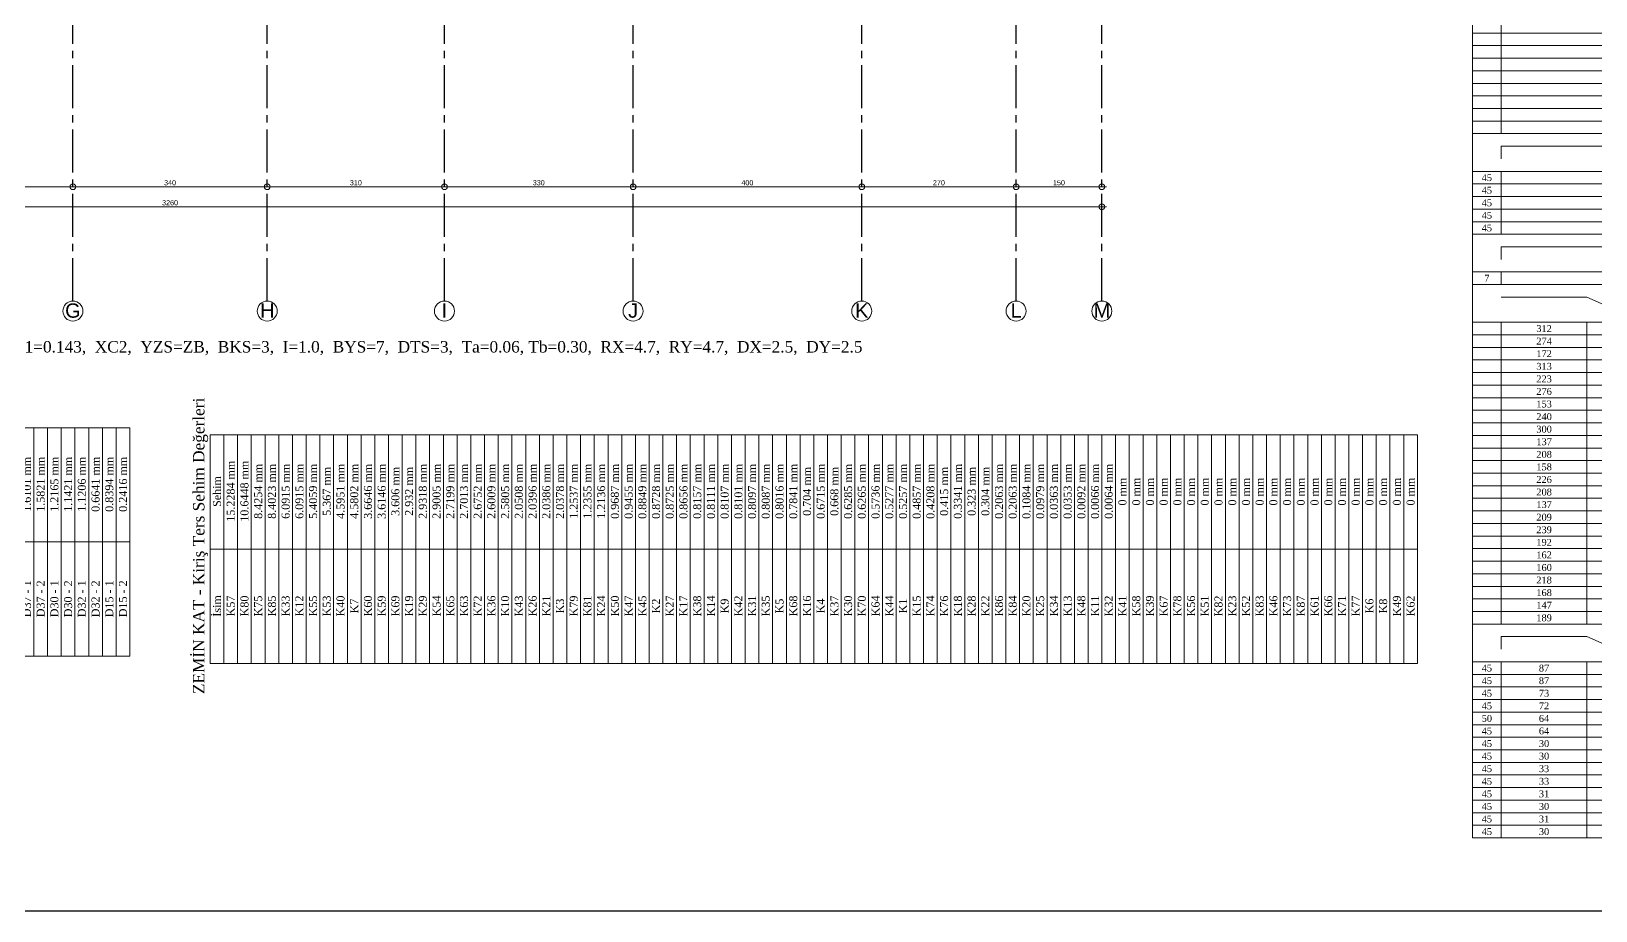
# Model space of a CAD drawing. Header units: millimetres. Extents: x 2232 to 85269, y -3593 to 5869.
# Drawn here: x 46450 to 49187, y 1369 to 2907 of the extents above; entities that cross this region are included whole.
import ezdxf

# ---------------------------------------------------------------- set-up
doc = ezdxf.new("R2010")
doc.units = ezdxf.units.MM
doc.linetypes.add('CENTER2', pattern=[112.5, 75, -12.5, 12.5, -12.5])
doc.linetypes.add('DASHDOT2', pattern=[12.7, 6.35, -3.175, 0, -3.175])
doc.layers.add('aks', color=251, linetype='DASHDOT2', lineweight=35)
for name, color, linetype in [('Donatı Metraj Tablosu', 7, 'Continuous'), ('Standart', 7, 'Continuous'), ('Ölçülendirme', 7, 'Continuous')]:
    doc.layers.add(name, color=color, linetype=linetype)
doc.styles.add('arial_1_18', font='arial.ttf', dxfattribs={"height": 0.2})
doc.styles.add('times new roman_1_18', font='times.ttf', dxfattribs={"height": 0.2})

# ---------------------------------------------------------------- blocks, each defined once
blk = doc.blocks.new('IDE855Entity1420')
at = {"layer": 'aks', "color": 251, "linetype": 'CENTER2', "lineweight": -3}
blk.add_lwpolyline([(3110, -528), (3110, 0)], dxfattribs=at)
blk = doc.blocks.new('IDE855Entity1423')
at = {"layer": 'aks', "color": 30, "linetype": 'Continuous', "lineweight": 5}
blk.add_circle((3110, -545.5), 17.5, dxfattribs=at)
blk = doc.blocks.new('IDE855Entity1424')
at = {"layer": 'aks', "color": 1, "linetype": 'Continuous', "lineweight": 5, "style": 'arial_1_18'}
blk.add_text('L', height=25, dxfattribs=at).set_placement((3100.3, -557.1))
blk = doc.blocks.new('IDE855Entity1427')
at = {"layer": 'aks', "color": 251, "linetype": 'CENTER2', "lineweight": -3}
blk.add_lwpolyline([(3260, -528), (3260, 0)], dxfattribs=at)
blk = doc.blocks.new('IDE855Entity1430')
at = {"layer": 'aks', "color": 30, "linetype": 'Continuous', "lineweight": 5}
blk.add_circle((3260, -545.5), 17.5, dxfattribs=at)
blk = doc.blocks.new('IDE855Entity1431')
at = {"layer": 'aks', "color": 1, "linetype": 'Continuous', "lineweight": 5, "style": 'arial_1_18'}
blk.add_text('M', height=25, dxfattribs=at).set_placement((3245.5, -557.1))
blk = doc.blocks.new('IDE855Entity1434')
at = {"layer": 'aks', "color": 251, "linetype": 'CENTER2', "lineweight": -3}
blk.add_lwpolyline([(2840, -528), (2840, 0)], dxfattribs=at)
blk = doc.blocks.new('IDE855Entity1437')
at = {"layer": 'aks', "color": 30, "linetype": 'Continuous', "lineweight": 5}
blk.add_circle((2840, -545.5), 17.5, dxfattribs=at)
blk = doc.blocks.new('IDE855Entity1438')
at = {"layer": 'aks', "color": 1, "linetype": 'Continuous', "lineweight": 5, "style": 'arial_1_18'}
blk.add_text('K', height=25, dxfattribs=at).set_placement((2828.4, -557.1))
blk = doc.blocks.new('IDE855Entity1441')
at = {"layer": 'aks', "color": 251, "linetype": 'CENTER2', "lineweight": -3}
blk.add_lwpolyline([(2110, -528), (2110, 0)], dxfattribs=at)
blk = doc.blocks.new('IDE855Entity1444')
at = {"layer": 'aks', "color": 30, "linetype": 'Continuous', "lineweight": 5}
blk.add_circle((2110, -545.5), 17.5, dxfattribs=at)
blk = doc.blocks.new('IDE855Entity1445')
at = {"layer": 'aks', "color": 1, "linetype": 'Continuous', "lineweight": 5, "style": 'arial_1_18'}
blk.add_text('I', height=25, dxfattribs=at).set_placement((2105.1, -557.1))
blk = doc.blocks.new('IDE855Entity1448')
at = {"layer": 'aks', "color": 251, "linetype": 'CENTER2', "lineweight": -3}
blk.add_lwpolyline([(2440, -528), (2440, 0)], dxfattribs=at)
blk = doc.blocks.new('IDE855Entity1451')
at = {"layer": 'aks', "color": 30, "linetype": 'Continuous', "lineweight": 5}
blk.add_circle((2440, -545.5), 17.5, dxfattribs=at)
blk = doc.blocks.new('IDE855Entity1452')
at = {"layer": 'aks', "color": 1, "linetype": 'Continuous', "lineweight": 5, "style": 'arial_1_18'}
blk.add_text('J', height=25, dxfattribs=at).set_placement((2431.3, -557.1))
blk = doc.blocks.new('IDE855Entity1455')
at = {"layer": 'aks', "color": 251, "linetype": 'CENTER2', "lineweight": -3}
blk.add_lwpolyline([(1800, -528), (1800, 0)], dxfattribs=at)
blk = doc.blocks.new('IDE855Entity1458')
at = {"layer": 'aks', "color": 30, "linetype": 'Continuous', "lineweight": 5}
blk.add_circle((1800, -545.5), 17.5, dxfattribs=at)
blk = doc.blocks.new('IDE855Entity1459')
at = {"layer": 'aks', "color": 1, "linetype": 'Continuous', "lineweight": 5, "style": 'arial_1_18'}
blk.add_text('H', height=25, dxfattribs=at).set_placement((1787.4, -557.1))
blk = doc.blocks.new('IDE855Entity1462')
at = {"layer": 'aks', "color": 251, "linetype": 'CENTER2', "lineweight": -3}
blk.add_lwpolyline([(1460, -528), (1460, 0)], dxfattribs=at)
blk = doc.blocks.new('IDE855Entity1465')
at = {"layer": 'aks', "color": 30, "linetype": 'Continuous', "lineweight": 5}
blk.add_circle((1460, -545.5), 17.5, dxfattribs=at)
blk = doc.blocks.new('IDE855Entity1466')
at = {"layer": 'aks', "color": 1, "linetype": 'Continuous', "lineweight": 5, "style": 'arial_1_18'}
blk.add_text('G', height=25, dxfattribs=at).set_placement((1446.4, -557.1))
blk = doc.blocks.new('IDE855Entity2556')
at = {"layer": 'Ölçülendirme', "color": 1, "linetype": 'Continuous', "lineweight": 5}
for points in [[(-8, -328), (3268, -328)], [(-8, -363), (3268, -363)]]:
    blk.add_lwpolyline(points, dxfattribs=at)
for centre in [(1460, -328), (1800, -328), (2110, -328), (2440, -328), (2840, -328), (3110, -328), (3260, -328), (3260, -363)]:
    blk.add_circle(centre, 5, dxfattribs=at)
at = {"layer": 'Ölçülendirme', "color": 1, "linetype": 'Continuous', "lineweight": 5, "style": 'arial_1_18'}
for s, p in [('340', (1619.5, -325.5)), ('310', (1944.5, -325.5)), ('330', (2264.5, -325.5)), ('400', (2629.5, -325.5)), ('270', (2964.5, -325.5)), ('150', (3174.5, -325.5)), ('3260', (1616, -360.5))]:
    blk.add_text(s, height=9, dxfattribs=at).set_placement(p)
blk = doc.blocks.new('IDE855Entity2559')
at = {"layer": 'Donatı Metraj Tablosu', "color": 1, "linetype": 'Continuous', "lineweight": 5}
for points in [[(4538, 1396), (4538, 604)], [(4588, 1330), (4588, 604)], [(4538, 780), (5288, 780)], [(4538, 758), (5288, 758)], [(4538, 736), (5288, 736)], [(4538, 714), (5288, 714)], [(4538, 692), (5288, 692)], [(4538, 670), (5288, 670)], [(4538, 648), (5288, 648)], [(4538, 626), (5288, 626)], [(4538, 604), (5288, 604)], [(4538, 604), (5288, 604)], [(4538, 604), (4538, 428)], [(4588, 582), (5138, 582)], [(4588, 582), (4588, 560)], [(4538, 538), (5288, 538)], [(4588, 538), (4588, 428)], [(4538, 516), (5288, 516)], [(4538, 494), (5288, 494)], [(4538, 472), (5288, 472)], [(4538, 450), (5288, 450)], [(4538, 428), (5288, 428)], [(4538, 428), (5288, 428)], [(4538, 428), (4538, 340)], [(4588, 406), (5138, 406)], [(4588, 406), (4588, 384)], [(4538, 362), (5288, 362)], [(4588, 362), (4588, 340)], [(4538, 340), (5288, 340)], [(4538, 340), (5288, 340)], [(4538, 340), (4538, -254)], [(4588, 318), (4738, 318)], [(4738, 318), (4788, 296)], [(4538, 274), (5288, 274)], [(4588, 274), (4588, -254)], [(4738, 274), (4738, -254)], [(4538, 252), (5288, 252)], [(4538, 230), (5288, 230)], [(4538, 208), (5288, 208)], [(4538, 186), (5288, 186)], [(4538, 164), (5288, 164)], [(4538, 142), (5288, 142)], [(4538, 120), (5288, 120)], [(4538, 98), (5288, 98)], [(4538, 76), (5288, 76)], [(4538, 54), (5288, 54)], [(4538, 32), (5288, 32)], [(4538, 10), (5288, 10)], [(4538, -12), (5288, -12)], [(4538, -34), (5288, -34)], [(4538, -56), (5288, -56)], [(4538, -78), (5288, -78)], [(4538, -100), (5288, -100)], [(4538, -122), (5288, -122)], [(4538, -144), (5288, -144)], [(4538, -166), (5288, -166)], [(4538, -188), (5288, -188)], [(4538, -210), (5288, -210)], [(4538, -232), (5288, -232)], [(4538, -254), (5288, -254)], [(4538, -254), (5288, -254)], [(4538, -254), (4538, -628)], [(4588, -276), (4588, -298)], [(4588, -276), (4738, -276)], [(4738, -276), (4788, -298)], [(4538, -320), (5288, -320)], [(4588, -320), (4588, -628)], [(4738, -320), (4738, -628)], [(4538, -342), (5288, -342)], [(4538, -364), (5288, -364)], [(4538, -386), (5288, -386)], [(4538, -408), (5288, -408)], [(4538, -430), (5288, -430)], [(4538, -452), (5288, -452)], [(4538, -474), (5288, -474)], [(4538, -496), (5288, -496)], [(4538, -518), (5288, -518)], [(4538, -540), (5288, -540)], [(4538, -562), (5288, -562)], [(4538, -584), (5288, -584)], [(4538, -606), (5288, -606)], [(4538, -628), (5288, -628)]]:
    blk.add_lwpolyline(points, dxfattribs=at)
at = {"layer": 'Donatı Metraj Tablosu', "color": 1, "linetype": 'Continuous', "lineweight": 5, "style": 'times new roman_1_18'}
for s, p in [('45', (4554.1, 521)), ('45', (4554.1, 499)), ('45', (4554.1, 477)), ('45', (4554.1, 455)), ('45', (4554.1, 433)), ('7', (4558.6, 345)), ('274', (4649.7, 235)), ('312', (4649.7, 257)), ('172', (4649.7, 213)), ('313', (4649.7, 191)), ('223', (4649.7, 169)), ('276', (4649.7, 147)), ('153', (4649.7, 125)), ('240', (4649.7, 103)), ('300', (4649.7, 81)), ('137', (4649.7, 59)), ('208', (4649.7, 37)), ('226', (4649.7, -7)), ('158', (4649.7, 15)), ('208', (4649.7, -29)), ('137', (4649.7, -51)), ('209', (4649.7, -73)), ('239', (4649.7, -95)), ('192', (4649.7, -117)), ('162', (4649.7, -139)), ('160', (4649.7, -161)), ('218', (4649.7, -183)), ('168', (4649.7, -205)), ('147', (4649.7, -227)), ('189', (4649.7, -249)), ('45', (4554.1, -337)), ('87', (4654.1, -337)), ('45', (4554.1, -359)), ('87', (4654.1, -359)), ('45', (4554.1, -381)), ('73', (4654.1, -381)), ('45', (4554.1, -403)), ('72', (4654.1, -403)), ('45', (4554.1, -447)), ('50', (4554.1, -425)), ('64', (4654.1, -425)), ('64', (4654.1, -447)), ('45', (4554.1, -469)), ('30', (4654.1, -469)), ('45', (4554.1, -491)), ('30', (4654.1, -491)), ('45', (4554.1, -513)), ('33', (4654.1, -513)), ('45', (4554.1, -535)), ('45', (4554.1, -557)), ('33', (4654.1, -535)), ('31', (4654.1, -557)), ('45', (4554.1, -579)), ('30', (4654.1, -579)), ('45', (4554.1, -601)), ('31', (4654.1, -601)), ('45', (4554.1, -623)), ('30', (4654.1, -623))]:
    blk.add_text(s, height=12, dxfattribs=at).set_placement(p)
blk = doc.blocks.new('IDE855Entity2560')
at = {"layer": 'Donatı Metraj Tablosu', "color": 1, "linetype": 'Continuous', "lineweight": 5}
for points in [[(5338, 1484), (5738, 1484)], [(5338, 1484), (5338, -628)], [(5538, 1484), (5538, -628)], [(5738, 1484), (5738, -628)], [(5338, 1460), (5738, 1460)], [(5338, 1436), (5738, 1436)], [(5338, 1412), (5738, 1412)], [(5338, 1388), (5738, 1388)], [(5338, 1364), (5738, 1364)], [(5338, 1340), (5738, 1340)], [(5338, 1316), (5738, 1316)], [(5338, 1292), (5738, 1292)], [(5338, 1268), (5738, 1268)], [(5338, 1244), (5738, 1244)], [(5338, 1220), (5738, 1220)], [(5338, 1196), (5738, 1196)], [(5338, 1172), (5738, 1172)], [(5338, 1148), (5738, 1148)], [(5338, 1124), (5738, 1124)], [(5338, 1100), (5738, 1100)], [(5338, 1076), (5738, 1076)], [(5338, 1052), (5738, 1052)], [(5338, 1028), (5738, 1028)], [(5338, 1004), (5738, 1004)], [(5338, 980), (5738, 980)], [(5338, 956), (5738, 956)], [(5338, 932), (5738, 932)], [(5338, 908), (5738, 908)], [(5338, 884), (5738, 884)], [(5338, 860), (5738, 860)], [(5338, 836), (5738, 836)], [(5338, 812), (5738, 812)], [(5338, 788), (5738, 788)], [(5338, 764), (5738, 764)], [(5338, 740), (5738, 740)], [(5338, 716), (5738, 716)], [(5338, 692), (5738, 692)], [(5338, 668), (5738, 668)], [(5338, 644), (5738, 644)], [(5338, 620), (5738, 620)], [(5338, 596), (5738, 596)], [(5338, 572), (5738, 572)], [(5338, 548), (5738, 548)], [(5338, 524), (5738, 524)], [(5338, 500), (5738, 500)], [(5338, 476), (5738, 476)], [(5338, 452), (5738, 452)], [(5338, 428), (5738, 428)], [(5338, 404), (5738, 404)], [(5338, 380), (5738, 380)], [(5338, 356), (5738, 356)], [(5338, 332), (5738, 332)], [(5338, 308), (5738, 308)], [(5338, 284), (5738, 284)], [(5338, 260), (5738, 260)], [(5338, 236), (5738, 236)], [(5338, 212), (5738, 212)], [(5338, 188), (5738, 188)], [(5338, 164), (5738, 164)], [(5338, 140), (5738, 140)], [(5338, 116), (5738, 116)], [(5338, 92), (5738, 92)], [(5338, 68), (5738, 68)], [(5338, 44), (5738, 44)], [(5338, 20), (5738, 20)], [(5338, -4), (5738, -4)], [(5338, -28), (5738, -28)], [(5338, -52), (5738, -52)], [(5338, -76), (5738, -76)], [(5338, -100), (5738, -100)], [(5338, -124), (5738, -124)], [(5338, -148), (5738, -148)], [(5338, -172), (5738, -172)], [(5338, -196), (5738, -196)], [(5338, -220), (5738, -220)], [(5338, -244), (5738, -244)], [(5338, -268), (5738, -268)], [(5338, -292), (5738, -292)], [(5338, -316), (5738, -316)], [(5338, -340), (5738, -340)], [(5338, -364), (5738, -364)], [(5338, -388), (5738, -388)], [(5338, -412), (5738, -412)], [(5338, -436), (5738, -436)], [(5338, -460), (5738, -460)], [(5338, -484), (5738, -484)], [(5338, -508), (5738, -508)], [(5338, -532), (5738, -532)], [(5338, -556), (5738, -556)], [(5338, -580), (5738, -580)], [(5338, -604), (5738, -604)], [(5338, -628), (5738, -628)]]:
    blk.add_lwpolyline(points, dxfattribs=at)
at = {"layer": 'Donatı Metraj Tablosu', "color": 1, "linetype": 'Continuous', "lineweight": 5, "style": 'times new roman_1_18'}
for s, height, p in [('ZEMİN KAT - Kiriş Ters Sehim Değerleri', 20, (5284.3, 1494)), ('İsim', 14, (5419.6, 1465)), ('Sehim', 14, (5611.6, 1465)), ('K57', 14, (5420.2, 1441)), ('15.2284 mm', 14, (5585.7, 1441)), ('K80', 14, (5420.2, 1417)), ('10.6448 mm', 14, (5585.7, 1417)), ('K75', 14, (5420.2, 1393)), ('8.4254 mm', 14, (5590.8, 1393)), ('K85', 14, (5420.2, 1369)), ('8.4023 mm', 14, (5590.8, 1369)), ('K33', 14, (5420.2, 1345)), ('6.0915 mm', 14, (5590.8, 1345)), ('K12', 14, (5420.2, 1321)), ('6.0915 mm', 14, (5590.8, 1321)), ('K55', 14, (5420.2, 1297)), ('K53', 14, (5420.2, 1273)), ('5.4059 mm', 14, (5590.8, 1297)), ('5.367 mm', 14, (5596, 1273)), ('K40', 14, (5420.2, 1249)), ('4.5951 mm', 14, (5590.8, 1249)), ('K7', 14, (5425.4, 1225)), ('4.5802 mm', 14, (5590.8, 1225)), ('K60', 14, (5420.2, 1201)), ('3.6646 mm', 14, (5590.8, 1201)), ('K59', 14, (5420.2, 1177)), ('3.6146 mm', 14, (5590.8, 1177)), ('K69', 14, (5420.2, 1153)), ('3.606 mm', 14, (5596, 1153)), ('K19', 14, (5420.2, 1129)), ('2.932 mm', 14, (5596, 1129)), ('K29', 14, (5420.2, 1105)), ('K54', 14, (5420.2, 1081)), ('2.9318 mm', 14, (5590.8, 1105)), ('2.9005 mm', 14, (5590.8, 1081)), ('K65', 14, (5420.2, 1057)), ('2.7199 mm', 14, (5590.8, 1057)), ('K63', 14, (5420.2, 1033)), ('2.7013 mm', 14, (5590.8, 1033)), ('K72', 14, (5420.2, 1009)), ('2.6752 mm', 14, (5590.8, 1009)), ('K36', 14, (5420.2, 985)), ('2.6009 mm', 14, (5590.8, 985)), ('K10', 14, (5420.2, 961)), ('2.5805 mm', 14, (5590.8, 961)), ('K43', 14, (5420.2, 937)), ('2.0508 mm', 14, (5590.8, 937)), ('K26', 14, (5420.2, 913)), ('K21', 14, (5420.2, 889)), ('2.0396 mm', 14, (5590.8, 913)), ('2.0386 mm', 14, (5590.8, 889)), ('K3', 14, (5425.4, 865)), ('2.0378 mm', 14, (5590.8, 865)), ('K79', 14, (5420.2, 841)), ('1.2537 mm', 14, (5590.8, 841)), ('K81', 14, (5420.2, 817)), ('1.2355 mm', 14, (5590.8, 817)), ('K24', 14, (5420.2, 793)), ('1.2136 mm', 14, (5590.8, 793)), ('K50', 14, (5420.2, 769)), ('0.9687 mm', 14, (5590.8, 769)), ('K47', 14, (5420.2, 745)), ('0.9455 mm', 14, (5590.8, 745)), ('K45', 14, (5420.2, 721)), ('0.8849 mm', 14, (5590.8, 721)), ('K27', 14, (5420.2, 673)), ('K2', 14, (5425.4, 697)), ('0.8728 mm', 14, (5590.8, 697)), ('0.8725 mm', 14, (5590.8, 673)), ('K17', 14, (5420.2, 649)), ('0.8656 mm', 14, (5590.8, 649)), ('K38', 14, (5420.2, 625)), ('0.8157 mm', 14, (5590.8, 625)), ('K14', 14, (5420.2, 601)), ('0.8111 mm', 14, (5590.8, 601)), ('K9', 14, (5425.4, 577)), ('0.8107 mm', 14, (5590.8, 577)), ('K42', 14, (5420.2, 553)), ('0.8101 mm', 14, (5590.8, 553)), ('K31', 14, (5420.2, 529)), ('0.8097 mm', 14, (5590.8, 529)), ('K35', 14, (5420.2, 505)), ('K5', 14, (5425.4, 481)), ('0.8087 mm', 14, (5590.8, 505)), ('0.8016 mm', 14, (5590.8, 481)), ('K68', 14, (5420.2, 457)), ('0.7841 mm', 14, (5590.8, 457)), ('K16', 14, (5420.2, 433)), ('0.704 mm', 14, (5596, 433)), ('K4', 14, (5425.4, 409)), ('0.6715 mm', 14, (5590.8, 409)), ('K37', 14, (5420.2, 385)), ('0.668 mm', 14, (5596, 385)), ('K30', 14, (5420.2, 361)), ('0.6285 mm', 14, (5590.8, 361)), ('K70', 14, (5420.2, 337)), ('0.6265 mm', 14, (5590.8, 337)), ('K64', 14, (5420.2, 313)), ('K44', 14, (5420.2, 289)), ('0.5736 mm', 14, (5590.8, 313)), ('0.5277 mm', 14, (5590.8, 289)), ('K1', 14, (5425.4, 265)), ('0.5257 mm', 14, (5590.8, 265)), ('K15', 14, (5420.2, 241)), ('0.4857 mm', 14, (5590.8, 241)), ('K74', 14, (5420.2, 217)), ('0.4208 mm', 14, (5590.8, 217)), ('K76', 14, (5420.2, 193)), ('0.415 mm', 14, (5596, 193)), ('K18', 14, (5420.2, 169)), ('0.3341 mm', 14, (5590.8, 169)), ('K28', 14, (5420.2, 145)), ('0.323 mm', 14, (5596, 145)), ('K22', 14, (5420.2, 121)), ('K86', 14, (5420.2, 97)), ('0.2063 mm', 14, (5590.8, 97)), ('0.304 mm', 14, (5596, 121)), ('K84', 14, (5420.2, 73)), ('0.2063 mm', 14, (5590.8, 73)), ('K20', 14, (5420.2, 49)), ('0.1084 mm', 14, (5590.8, 49)), ('K25', 14, (5420.2, 25)), ('0.0979 mm', 14, (5590.8, 25)), ('K34', 14, (5420.2, 1)), ('0.0363 mm', 14, (5590.8, 1)), ('K13', 14, (5420.2, -23)), ('0.0353 mm', 14, (5590.8, -23)), ('K48', 14, (5420.2, -47)), ('0.0092 mm', 14, (5590.8, -47)), ('K11', 14, (5420.2, -71)), ('K32', 14, (5420.2, -95)), ('0.0066 mm', 14, (5590.8, -71)), ('0.0064 mm', 14, (5590.8, -95)), ('K41', 14, (5420.2, -119)), ('0 mm', 14, (5614.1, -119)), ('K58', 14, (5420.2, -143)), ('0 mm', 14, (5614.1, -143)), ('K39', 14, (5420.2, -167)), ('0 mm', 14, (5614.1, -167)), ('K67', 14, (5420.2, -191)), ('0 mm', 14, (5614.1, -191)), ('K78', 14, (5420.2, -215)), ('0 mm', 14, (5614.1, -215)), ('K56', 14, (5420.2, -239)), ('0 mm', 14, (5614.1, -239)), ('K51', 14, (5420.2, -263)), ('K82', 14, (5420.2, -287)), ('0 mm', 14, (5614.1, -263)), ('0 mm', 14, (5614.1, -287)), ('K23', 14, (5420.2, -311)), ('0 mm', 14, (5614.1, -311)), ('K52', 14, (5420.2, -335)), ('0 mm', 14, (5614.1, -335)), ('K83', 14, (5420.2, -359)), ('0 mm', 14, (5614.1, -359)), ('K46', 14, (5420.2, -383)), ('0 mm', 14, (5614.1, -383)), ('K73', 14, (5420.2, -407)), ('0 mm', 14, (5614.1, -407)), ('K87', 14, (5420.2, -431)), ('0 mm', 14, (5614.1, -431)), ('K61', 14, (5420.2, -455)), ('K66', 14, (5420.2, -479)), ('0 mm', 14, (5614.1, -455)), ('0 mm', 14, (5614.1, -479)), ('K71', 14, (5420.2, -503)), ('0 mm', 14, (5614.1, -503)), ('K77', 14, (5420.2, -527)), ('0 mm', 14, (5614.1, -527)), ('K6', 14, (5425.4, -551)), ('0 mm', 14, (5614.1, -551)), ('K8', 14, (5425.4, -575)), ('0 mm', 14, (5614.1, -575)), ('K49', 14, (5420.2, -599)), ('0 mm', 14, (5614.1, -599)), ('K62', 14, (5420.2, -623)), ('0 mm', 14, (5614.1, -623))]:
    blk.add_text(s, height=height, dxfattribs=at).set_placement(p)
blk = doc.blocks.new('IDE855Entity2561')
at = {"layer": 'Donatı Metraj Tablosu', "color": 1, "linetype": 'Continuous', "lineweight": 5}
for points in [[(5895.5, 1220), (6295.5, 1220)], [(5895.5, 1220), (5895.5, -628)], [(6095.5, 1220), (6095.5, -628)], [(6295.5, 1220), (6295.5, -628)], [(5895.5, 1196), (6295.5, 1196)], [(5895.5, 1172), (6295.5, 1172)], [(5895.5, 1148), (6295.5, 1148)], [(5895.5, 1124), (6295.5, 1124)], [(5895.5, 1100), (6295.5, 1100)], [(5895.5, 1076), (6295.5, 1076)], [(5895.5, 1052), (6295.5, 1052)], [(5895.5, 1028), (6295.5, 1028)], [(5895.5, 1004), (6295.5, 1004)], [(5895.5, 980), (6295.5, 980)], [(5895.5, 956), (6295.5, 956)], [(5895.5, 932), (6295.5, 932)], [(5895.5, 908), (6295.5, 908)], [(5895.5, 884), (6295.5, 884)], [(5895.5, 860), (6295.5, 860)], [(5895.5, 836), (6295.5, 836)], [(5895.5, 812), (6295.5, 812)], [(5895.5, 788), (6295.5, 788)], [(5895.5, 764), (6295.5, 764)], [(5895.5, 740), (6295.5, 740)], [(5895.5, 716), (6295.5, 716)], [(5895.5, 692), (6295.5, 692)], [(5895.5, 668), (6295.5, 668)], [(5895.5, 644), (6295.5, 644)], [(5895.5, 620), (6295.5, 620)], [(5895.5, 596), (6295.5, 596)], [(5895.5, 572), (6295.5, 572)], [(5895.5, 548), (6295.5, 548)], [(5895.5, 524), (6295.5, 524)], [(5895.5, 500), (6295.5, 500)], [(5895.5, 476), (6295.5, 476)], [(5895.5, 452), (6295.5, 452)], [(5895.5, 428), (6295.5, 428)], [(5895.5, 404), (6295.5, 404)], [(5895.5, 380), (6295.5, 380)], [(5895.5, 356), (6295.5, 356)], [(5895.5, 332), (6295.5, 332)], [(5895.5, 308), (6295.5, 308)], [(5895.5, 284), (6295.5, 284)], [(5895.5, 260), (6295.5, 260)], [(5895.5, 236), (6295.5, 236)], [(5895.5, 212), (6295.5, 212)], [(5895.5, 188), (6295.5, 188)], [(5895.5, 164), (6295.5, 164)], [(5895.5, 140), (6295.5, 140)], [(5895.5, 116), (6295.5, 116)], [(5895.5, 92), (6295.5, 92)], [(5895.5, 68), (6295.5, 68)], [(5895.5, 44), (6295.5, 44)], [(5895.5, 20), (6295.5, 20)], [(5895.5, -4), (6295.5, -4)], [(5895.5, -28), (6295.5, -28)], [(5895.5, -52), (6295.5, -52)], [(5895.5, -76), (6295.5, -76)], [(5895.5, -100), (6295.5, -100)], [(5895.5, -124), (6295.5, -124)], [(5895.5, -148), (6295.5, -148)], [(5895.5, -172), (6295.5, -172)], [(5895.5, -196), (6295.5, -196)], [(5895.5, -220), (6295.5, -220)], [(5895.5, -244), (6295.5, -244)], [(5895.5, -268), (6295.5, -268)], [(5895.5, -292), (6295.5, -292)], [(5895.5, -316), (6295.5, -316)], [(5895.5, -340), (6295.5, -340)], [(5895.5, -364), (6295.5, -364)], [(5895.5, -388), (6295.5, -388)], [(5895.5, -412), (6295.5, -412)], [(5895.5, -436), (6295.5, -436)], [(5895.5, -460), (6295.5, -460)], [(5895.5, -484), (6295.5, -484)], [(5895.5, -508), (6295.5, -508)], [(5895.5, -532), (6295.5, -532)], [(5895.5, -556), (6295.5, -556)], [(5895.5, -580), (6295.5, -580)], [(5895.5, -604), (6295.5, -604)], [(5895.5, -628), (6295.5, -628)]]:
    blk.add_lwpolyline(points, dxfattribs=at)
at = {"layer": 'Donatı Metraj Tablosu', "color": 1, "linetype": 'Continuous', "lineweight": 5, "style": 'times new roman_1_18'}
for s, height, p in [('ZEMİN KAT - Döşeme Ters Sehim Değerleri', 20, (5822.9, 1230)), ('İsim', 14, (5977.1, 1201)), ('Sehim', 14, (6169, 1201)), ('D19 - 1', 14, (5963.8, 1177)), ('12.4296 mm', 14, (6143.1, 1177)), ('D19 - 2', 14, (5963.8, 1153)), ('9.5077 mm', 14, (6148.3, 1153)), ('D22 - 1', 14, (5963.8, 1129)), ('3.1431 mm', 14, (6148.3, 1129)), ('D22 - 2', 14, (5963.8, 1105)), ('D18 - 1', 14, (5963.8, 1081)), ('9.7603 mm', 14, (6148.3, 1081)), ('1.7299 mm', 14, (6148.3, 1105)), ('D18 - 2', 14, (5963.8, 1057)), ('9.266 mm', 14, (6153.5, 1057)), ('D21 - 1', 14, (5963.8, 1033)), ('4.5239 mm', 14, (6148.3, 1033)), ('D21 - 2', 14, (5963.8, 1009)), ('7.3097 mm', 14, (6148.3, 1009)), ('D3 - 1', 14, (5969, 985)), ('2.6639 mm', 14, (6148.3, 985)), ('D3 - 2', 14, (5969, 961)), ('0.7072 mm', 14, (6148.3, 961)), ('D4 - 1', 14, (5969, 937)), ('1.6474 mm', 14, (6148.3, 937)), ('D23 - 1', 14, (5963.8, 889)), ('D4 - 2', 14, (5969, 913)), ('4.4485 mm', 14, (6148.3, 913)), ('1.3069 mm', 14, (6148.3, 889)), ('D23 - 2', 14, (5963.8, 865)), ('2.0217 mm', 14, (6148.3, 865)), ('D5 - 1', 14, (5969, 841)), ('2.4702 mm', 14, (6148.3, 841)), ('D5 - 2', 14, (5969, 817)), ('2.9027 mm', 14, (6148.3, 817)), ('D7 - 1', 14, (5969, 793)), ('4.6208 mm', 14, (6148.3, 793)), ('D7 - 2', 14, (5969, 769)), ('1.166 mm', 14, (6153.5, 769)), ('D12 - 1', 14, (5963.8, 745)), ('5.4212 mm', 14, (6148.3, 745)), ('D12 - 2', 14, (5963.8, 721)), ('6.0161 mm', 14, (6148.3, 721)), ('D16 - 1', 14, (5963.8, 697)), ('D16 - 2', 14, (5963.8, 673)), ('4.9089 mm', 14, (6148.3, 673)), ('2.905 mm', 14, (6153.5, 697)), ('D20 - 1', 14, (5963.8, 649)), ('1.2616 mm', 14, (6148.3, 649)), ('D20 - 2', 14, (5963.8, 625)), ('6.3129 mm', 14, (6148.3, 625)), ('D2 - 1', 14, (5969, 601)), ('1.6269 mm', 14, (6148.3, 601)), ('D2 - 2', 14, (5969, 577)), ('1.4767 mm', 14, (6148.3, 577)), ('D27 - 1', 14, (5963.8, 553)), ('6.4553 mm', 14, (6148.3, 553)), ('D27 - 2', 14, (5963.8, 529)), ('6.6423 mm', 14, (6148.3, 529)), ('D8 - 1', 14, (5969, 505)), ('D8 - 2', 14, (5969, 481)), ('1.0559 mm', 14, (6148.3, 505)), ('1.6479 mm', 14, (6148.3, 481)), ('D1 - 1', 14, (5969, 457)), ('1.5934 mm', 14, (6148.3, 457)), ('D1 - 2', 14, (5969, 433)), ('1.527 mm', 14, (6153.5, 433)), ('D33 - 1', 14, (5963.8, 409)), ('4.626 mm', 14, (6153.5, 409)), ('D33 - 2', 14, (5963.8, 385)), ('1.1938 mm', 14, (6148.3, 385)), ('D31 - 1', 14, (5963.8, 361)), ('5.1087 mm', 14, (6148.3, 361)), ('D31 - 2', 14, (5963.8, 337)), ('6.001 mm', 14, (6153.5, 337)), ('D11 - 1', 14, (5963.8, 313)), ('D11 - 2', 14, (5963.8, 289)), ('0.9246 mm', 14, (6148.3, 313)), ('1.4393 mm', 14, (6148.3, 289)), ('D6 - 1', 14, (5969, 265)), ('1.27 mm', 14, (6158.7, 265)), ('D6 - 2', 14, (5969, 241)), ('0.6366 mm', 14, (6148.3, 241)), ('D9 - 1', 14, (5969, 217)), ('1.4386 mm', 14, (6148.3, 217)), ('D9 - 2', 14, (5969, 193)), ('1.351 mm', 14, (6153.5, 193)), ('D29 - 1', 14, (5963.8, 169)), ('2.4758 mm', 14, (6148.3, 169)), ('D29 - 2', 14, (5963.8, 145)), ('2.7978 mm', 14, (6148.3, 145)), ('D28 - 1', 14, (5963.8, 121)), ('D28 - 2', 14, (5963.8, 97)), ('4.5305 mm', 14, (6148.3, 97)), ('1.6316 mm', 14, (6148.3, 121)), ('D36 - 1', 14, (5963.8, 73)), ('2.6954 mm', 14, (6148.3, 73)), ('D36 - 2', 14, (5963.8, 49)), ('0.7395 mm', 14, (6148.3, 49)), ('D34 - 1', 14, (5963.8, 25)), ('1.0125 mm', 14, (6148.3, 25)), ('D34 - 2', 14, (5963.8, 1)), ('1.6304 mm', 14, (6148.3, 1)), ('D10 - 1', 14, (5963.8, -23)), ('6.3199 mm', 14, (6148.3, -23)), ('D10 - 2', 14, (5963.8, -47)), ('6.5904 mm', 14, (6148.3, -47)), ('D13 - 1', 14, (5963.8, -71)), ('D13 - 2', 14, (5963.8, -95)), ('0.7044 mm', 14, (6148.3, -71)), ('1.5618 mm', 14, (6148.3, -95)), ('D14 - 1', 14, (5963.8, -119)), ('1.5549 mm', 14, (6148.3, -119)), ('D14 - 2', 14, (5963.8, -143)), ('1.1035 mm', 14, (6148.3, -143)), ('D17 - 1', 14, (5963.8, -167)), ('2.1276 mm', 14, (6148.3, -167)), ('D17 - 2', 14, (5963.8, -191)), ('1.8849 mm', 14, (6148.3, -191)), ('D35 - 1', 14, (5963.8, -215)), ('1.4384 mm', 14, (6148.3, -215)), ('D35 - 2', 14, (5963.8, -239)), ('1.317 mm', 14, (6153.5, -239)), ('D26 - 1', 14, (5963.8, -263)), ('D26 - 2', 14, (5963.8, -287)), ('1.5506 mm', 14, (6148.3, -263)), ('1.0683 mm', 14, (6148.3, -287)), ('D25 - 1', 14, (5963.8, -311)), ('0.8413 mm', 14, (6148.3, -311)), ('D25 - 2', 14, (5963.8, -335)), ('1.6036 mm', 14, (6148.3, -335)), ('D24 - 1', 14, (5963.8, -359)), ('2.1117 mm', 14, (6148.3, -359)), ('D24 - 2', 14, (5963.8, -383)), ('1.8442 mm', 14, (6148.3, -383)), ('D38 - 1', 14, (5963.8, -407)), ('1.6666 mm', 14, (6148.3, -407)), ('D38 - 2', 14, (5963.8, -431)), ('1.4993 mm', 14, (6148.3, -431)), ('D37 - 1', 14, (5963.8, -455)), ('D37 - 2', 14, (5963.8, -479)), ('1.6101 mm', 14, (6148.3, -455)), ('1.5821 mm', 14, (6148.3, -479)), ('D30 - 1', 14, (5963.8, -503)), ('1.2165 mm', 14, (6148.3, -503)), ('D30 - 2', 14, (5963.8, -527)), ('1.1421 mm', 14, (6148.3, -527)), ('D32 - 1', 14, (5963.8, -551)), ('1.1206 mm', 14, (6148.3, -551)), ('D32 - 2', 14, (5963.8, -575)), ('0.6641 mm', 14, (6148.3, -575)), ('D15 - 1', 14, (5963.8, -599)), ('0.8394 mm', 14, (6148.3, -599)), ('D15 - 2', 14, (5963.8, -623)), ('0.2416 mm', 14, (6148.3, -623))]:
    blk.add_text(s, height=height, dxfattribs=at).set_placement(p)

msp = doc.modelspace()

# ---------------------------------------------------------------- linework, layer by layer
msp.add_line((3332.4, 1368.7), (79990.7, 1368.7))

# ---------------------------------------------------------------- block references
at = {"layer": 'aks'}
for name in ['IDE855Entity1462', 'IDE855Entity1455', 'IDE855Entity1441', 'IDE855Entity1448', 'IDE855Entity1434', 'IDE855Entity1420', 'IDE855Entity1427', 'IDE855Entity1465', 'IDE855Entity1466', 'IDE855Entity1458', 'IDE855Entity1459', 'IDE855Entity1444', 'IDE855Entity1445', 'IDE855Entity1451', 'IDE855Entity1452', 'IDE855Entity1437', 'IDE855Entity1438', 'IDE855Entity1423', 'IDE855Entity1424', 'IDE855Entity1430', 'IDE855Entity1431']:
    msp.add_blockref(name, (45062.8, 2963.3), dxfattribs=at)
at = {"layer": 'Standart'}
for name, p in [('IDE855Entity2559', (44433.2, 2124.2)), ('IDE855Entity2556', (45062.8, 2963.3))]:
    msp.add_blockref(name, p, dxfattribs=at)
at = {"layer": 'Standart', "rotation": 90}
for name, p in [('IDE855Entity2561', (45994.4, -4081.7)), ('IDE855Entity2560', (48246.9, -3536.5))]:
    msp.add_blockref(name, p, dxfattribs=at)

# ---------------------------------------------------------------- texts
at = {"layer": 'Standart', "color": 1, "linetype": 'Continuous', "lineweight": 5, "style": 'times new roman_1_18'}
msp.add_text('ZEMİN KAT KALIP PLANI ÖLÇEK:1/50 C25 - B420C;     Ss=0.429,  S1=0.143,  XC2,  YZS=ZB,  BKS=3,  I=1.0,  BYS=7,  DTS=3,  Ta=0.06, Tb=0.30,  RX=4.7,  RY=4.7,  DX=2.5,  DY=2.5', height=20, dxfattribs=at).set_placement((45541.9, 2345.3))

doc.saveas('drawing.dxf')
